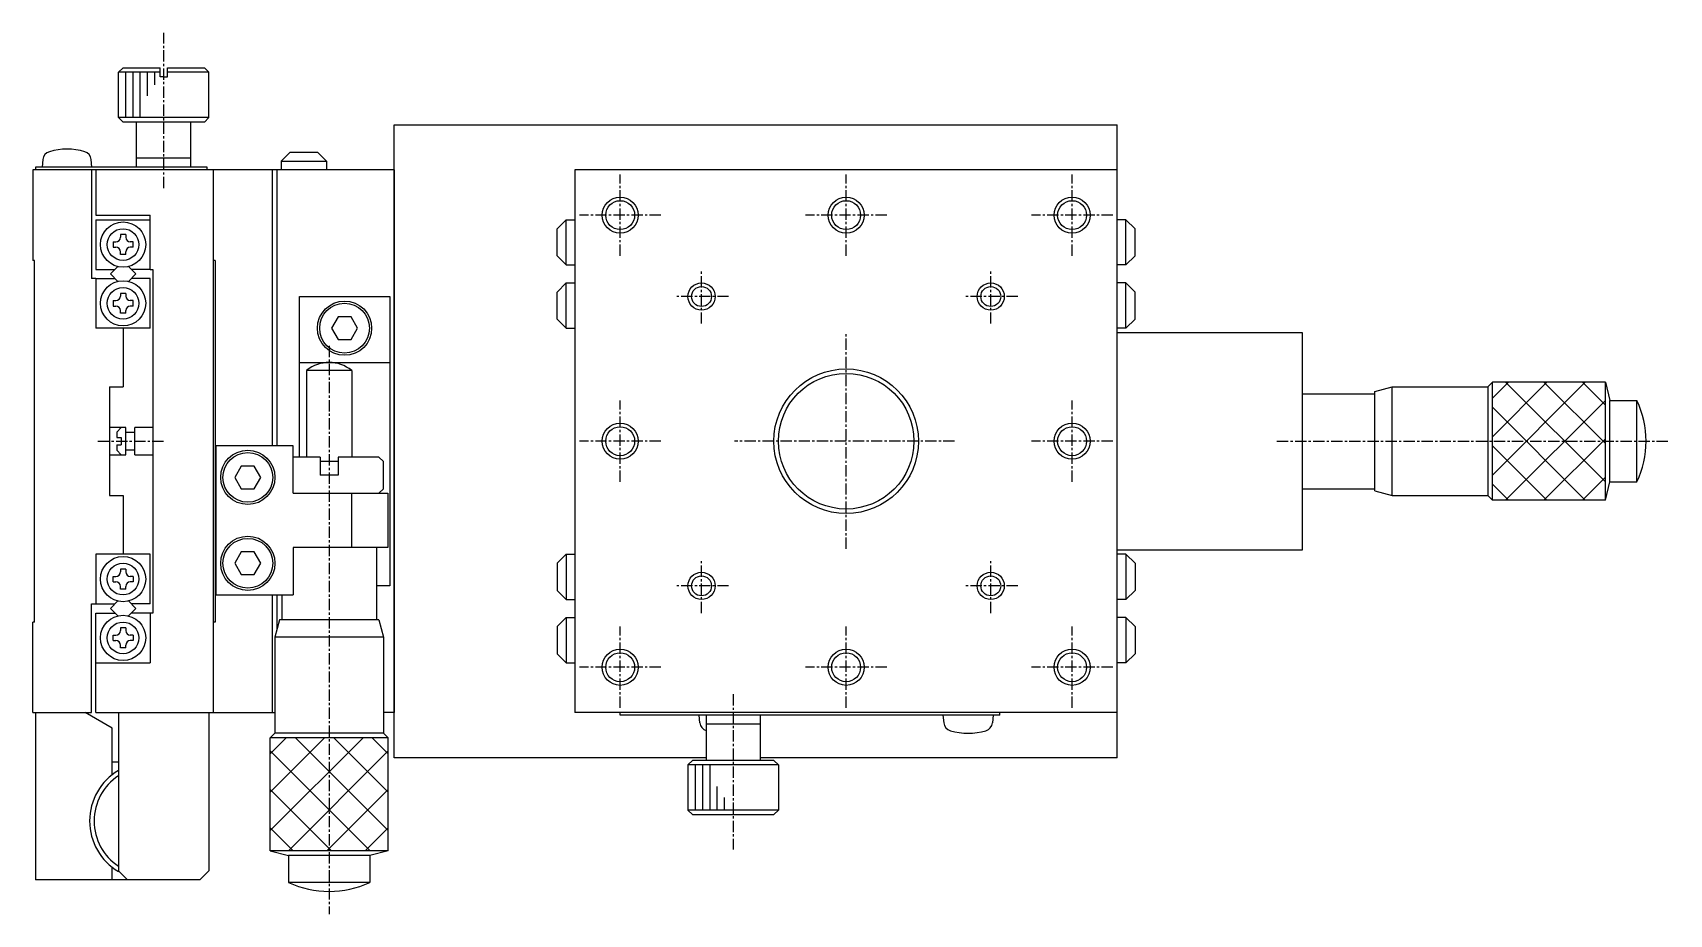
# Model space of a CAD drawing. Extents: x 12 to 547, y 6 to 541.
# Drawn here: x 12.5 to 193.6, y 231.4 to 328.9 of the extents above; entities that cross this region are included whole.
import ezdxf

# ---------------------------------------------------------------- set-up
doc = ezdxf.new("R2010")
doc.units = 0
doc.linetypes.add('CENTER', pattern=[2, 1.25, -0.25, 0.25, -0.25])
doc.layers.get('0').update_dxf_attribs({"linetype": 'CONTINUOUS'})
doc.layers.add('CENTER', color=1, linetype='CENTER')

msp = doc.modelspace()

# ---------------------------------------------------------------- linework, layer by layer
at = {"color": 7, "linetype": 'CONTINUOUS'}
for p, q in [((21.98, 324.56), (22.48, 325.06)), ((26.58, 324.56), (21.98, 324.56)), ((21.98, 319.56), (21.98, 324.56)), ((22.48, 325.06), (26.58, 325.06)), ((26.58, 324.06), (26.58, 325.06)), ((27.38, 325.06), (31.48, 325.06)), ((27.38, 324.06), (27.38, 325.06)), ((31.98, 324.56), (27.38, 324.56)), ((31.48, 325.06), (31.98, 324.56)), ((31.98, 319.56), (31.98, 324.56)), ((26.98, 324.06), (26.58, 324.06)), ((26.98, 324.06), (27.38, 324.06)), ((31.98, 319.56), (21.98, 319.56)), ((22.48, 319.06), (21.98, 319.56)), ((31.48, 319.06), (22.48, 319.06)), ((23.98, 314.06), (23.98, 319.06)), ((29.98, 314.06), (29.98, 319.06)), ((31.98, 319.56), (31.48, 319.06)), ((52.48, 318.76), (132.48, 318.76)), ((52.48, 248.76), (52.48, 318.76)), ((132.48, 248.76), (132.48, 318.76)), ((29.98, 315.06), (23.98, 315.06)), ((40.98, 315.72), (39.98, 314.72)), ((40.98, 315.72), (43.98, 315.72)), ((43.98, 315.72), (44.98, 314.72)), ((52.48, 313.76), (12.48, 313.76)), ((12.48, 313.76), (12.48, 303.76)), ((12.78, 314.06), (12.78, 313.76)), ((31.78, 314.06), (12.78, 314.06)), ((13.61, 314.91), (13.53, 314.06)), ((19.03, 314.06), (18.96, 314.91)), ((18.98, 313.76), (18.98, 301.76)), ((19.48, 313.76), (19.48, 308.76)), ((31.78, 313.76), (31.78, 314.06)), ((32.48, 253.76), (32.48, 313.76)), ((38.98, 313.76), (38.98, 283.26)), ((39.48, 313.76), (39.48, 283.26)), ((39.98, 314.72), (44.98, 314.72)), ((39.98, 314.72), (39.98, 313.76)), ((44.98, 314.72), (44.98, 313.76)), ((52.48, 313.76), (52.48, 253.76)), ((132.48, 313.76), (72.48, 313.76)), ((72.48, 313.76), (72.48, 253.76)), ((19.48, 308.76), (25.48, 308.76)), ((19.48, 308.26), (19.48, 302.76)), ((19.48, 308.26), (25.48, 308.26)), ((25.48, 302.76), (25.48, 308.76)), ((70.52, 307.26), (71.52, 308.26)), ((71.52, 303.26), (71.52, 308.26)), ((71.52, 308.26), (72.48, 308.26)), ((133.44, 308.26), (132.48, 308.26)), ((134.44, 307.26), (133.44, 308.26)), ((133.44, 303.26), (133.44, 308.26)), ((22.78, 306.61), (22.18, 306.61)), ((22.18, 306.61), (22.18, 306.31)), ((22.78, 306.61), (22.78, 306.31)), ((70.52, 304.26), (70.52, 307.26)), ((134.44, 304.26), (134.44, 307.26)), ((21.38, 305.81), (21.38, 305.21)), ((21.38, 305.81), (21.68, 305.81)), ((21.38, 305.21), (21.68, 305.21)), ((22.18, 304.41), (22.18, 304.71)), ((22.78, 304.41), (22.18, 304.41)), ((22.78, 304.41), (22.78, 304.71)), ((23.58, 305.81), (23.28, 305.81)), ((23.58, 305.21), (23.28, 305.21)), ((23.58, 305.21), (23.58, 305.81)), ((70.52, 304.26), (71.52, 303.26)), ((134.44, 304.26), (133.44, 303.26)), ((12.68, 303.76), (12.48, 303.76)), ((12.68, 263.76), (12.68, 303.76)), ((19.48, 302.76), (21.57, 302.76)), ((21.89, 303.09), (21.07, 302.26)), ((23.08, 303.09), (23.9, 302.26)), ((25.48, 302.76), (23.4, 302.76)), ((25.48, 302.76), (25.78, 302.76)), ((25.78, 302.76), (25.78, 264.76)), ((32.68, 303.76), (32.48, 303.76)), ((32.68, 303.76), (32.68, 263.76)), ((71.52, 303.26), (72.48, 303.26)), ((133.44, 303.26), (132.48, 303.26)), ((19.48, 301.76), (18.98, 301.76)), ((19.48, 301.76), (21.57, 301.76)), ((19.48, 301.76), (19.48, 296.26)), ((21.07, 302.26), (21.89, 301.44)), ((23.9, 302.26), (23.08, 301.44)), ((25.48, 301.76), (23.4, 301.76)), ((25.48, 296.26), (25.48, 301.76)), ((70.52, 300.26), (71.52, 301.26)), ((71.52, 296.26), (71.52, 301.26)), ((71.52, 301.26), (72.48, 301.26)), ((133.44, 301.26), (132.48, 301.26)), ((134.44, 300.26), (133.44, 301.26)), ((133.44, 296.26), (133.44, 301.26)), ((21.38, 299.31), (21.38, 298.71)), ((21.38, 299.31), (21.68, 299.31)), ((22.78, 300.11), (22.18, 300.11)), ((22.18, 300.11), (22.18, 299.81)), ((22.78, 300.11), (22.78, 299.81)), ((23.58, 299.31), (23.28, 299.31)), ((23.58, 298.71), (23.58, 299.31)), ((41.98, 282.01), (41.98, 299.76)), ((41.98, 299.76), (51.98, 299.76)), ((51.98, 299.76), (51.98, 267.76)), ((70.52, 297.26), (70.52, 300.26)), ((134.44, 297.26), (134.44, 300.26)), ((21.38, 298.71), (21.68, 298.71)), ((22.18, 297.91), (22.18, 298.21)), ((22.78, 297.91), (22.18, 297.91)), ((22.78, 297.91), (22.78, 298.21)), ((23.58, 298.71), (23.28, 298.71)), ((46.26, 297.51), (45.54, 296.26)), ((47.7, 297.51), (46.26, 297.51)), ((48.43, 296.26), (47.7, 297.51)), ((70.52, 297.26), (71.52, 296.26)), ((134.44, 297.26), (133.44, 296.26)), ((25.48, 296.26), (19.48, 296.26)), ((22.48, 296.26), (22.48, 289.76)), ((45.54, 296.26), (46.26, 295.01)), ((47.7, 295.01), (48.43, 296.26)), ((71.52, 296.26), (72.48, 296.26)), ((133.44, 296.26), (132.48, 296.26)), ((152.98, 295.76), (132.48, 295.76)), ((152.98, 271.76), (152.98, 295.76)), ((46.26, 295.01), (47.7, 295.01)), ((41.98, 292.46), (51.98, 292.46)), ((47.78, 291.59), (42.78, 291.59)), ((42.78, 291.59), (42.78, 282.01)), ((47.78, 291.59), (47.78, 282.01)), ((20.98, 289.76), (22.48, 289.76)), ((20.98, 289.76), (20.98, 277.76)), ((160.98, 289.26), (162.91, 289.78)), ((162.91, 289.78), (173.48, 289.78)), ((162.91, 277.75), (162.91, 289.75)), ((173.98, 290.28), (173.48, 289.78)), ((173.48, 289.78), (173.48, 277.75)), ((173.98, 277.25), (173.98, 290.28)), ((186.48, 290.28), (173.98, 290.28)), ((186.48, 277.25), (186.48, 290.28)), ((186.48, 290.28), (186.98, 288.26)), ((152.98, 289.01), (160.98, 289.01)), ((160.98, 278.26), (160.98, 289.26)), ((186.98, 279.26), (186.98, 288.26)), ((186.98, 288.26), (189.98, 288.26)), ((189.98, 279.26), (189.98, 288.26)), ((22.78, 285.26), (20.98, 285.26)), ((21.78, 284.76), (22.28, 285.26)), ((21.78, 284.76), (21.78, 284.16)), ((22.78, 282.26), (22.78, 285.26)), ((22.78, 284.76), (23.78, 284.76)), ((23.78, 282.26), (23.78, 285.26)), ((25.78, 285.26), (23.78, 285.26)), ((21.78, 284.16), (22.28, 284.16)), ((21.78, 283.36), (21.78, 282.76)), ((21.78, 283.36), (22.28, 283.36)), ((21.78, 282.76), (22.28, 282.26)), ((22.28, 284.16), (22.28, 283.36)), ((23.78, 282.76), (22.78, 282.76)), ((41.28, 283.26), (32.78, 283.26)), ((32.78, 266.76), (32.78, 283.26)), ((41.28, 278.01), (41.28, 283.26)), ((20.98, 282.26), (22.78, 282.26)), ((23.78, 282.26), (25.78, 282.26)), ((35.56, 281.01), (34.84, 279.76)), ((37, 281.01), (35.56, 281.01)), ((37.73, 279.76), (37, 281.01)), ((44.28, 282.01), (41.28, 282.01)), ((44.28, 282.01), (44.28, 280.01)), ((46.28, 281.51), (44.28, 281.51)), ((50.78, 282.01), (46.28, 282.01)), ((46.28, 282.01), (46.28, 280.01)), ((50.78, 282.01), (51.28, 281.51)), ((51.28, 278.51), (51.28, 281.51)), ((34.84, 279.76), (35.56, 278.51)), ((37, 278.51), (37.73, 279.76)), ((46.28, 280.01), (44.28, 280.01)), ((186.48, 277.25), (186.98, 279.26)), ((186.98, 279.26), (189.98, 279.26)), ((20.98, 277.76), (22.48, 277.76)), ((22.48, 277.76), (22.48, 271.26)), ((35.56, 278.51), (37, 278.51)), ((41.28, 278.01), (51.78, 278.01)), ((47.78, 272.01), (47.78, 278.01)), ((51.28, 278.51), (50.78, 278.01)), ((51.78, 278.01), (51.78, 272.01)), ((152.98, 278.51), (160.98, 278.51)), ((160.98, 278.26), (162.91, 277.75)), ((162.91, 277.75), (173.48, 277.75)), ((173.98, 277.25), (173.48, 277.75)), ((186.48, 277.25), (173.98, 277.25)), ((41.28, 272.01), (41.28, 266.76)), ((51.78, 272.01), (41.28, 272.01)), ((50.53, 272.01), (50.53, 264.01)), ((132.48, 271.76), (152.98, 271.76)), ((19.48, 271.26), (19.48, 265.76)), ((25.48, 271.26), (19.48, 271.26)), ((25.48, 265.76), (25.48, 271.26)), ((35.56, 271.51), (34.84, 270.26)), ((34.84, 270.26), (35.56, 269.01)), ((37, 271.51), (35.56, 271.51)), ((37.73, 270.26), (37, 271.51)), ((37, 269.01), (37.73, 270.26)), ((70.52, 270.26), (71.52, 271.26)), ((70.52, 270.26), (70.52, 267.26)), ((71.52, 271.26), (71.52, 266.26)), ((71.52, 271.26), (72.48, 271.26)), ((133.44, 271.26), (132.48, 271.26)), ((134.44, 270.26), (133.44, 271.26)), ((133.44, 271.26), (133.44, 266.26)), ((134.44, 270.26), (134.44, 267.26)), ((21.38, 268.21), (21.38, 268.81)), ((21.38, 268.81), (21.68, 268.81)), ((21.38, 268.21), (21.68, 268.21)), ((22.78, 269.61), (22.18, 269.61)), ((22.18, 269.61), (22.18, 269.31)), ((22.78, 269.61), (22.78, 269.31)), ((23.58, 268.81), (23.28, 268.81)), ((23.58, 268.21), (23.28, 268.21)), ((23.58, 268.81), (23.58, 268.21)), ((35.56, 269.01), (37, 269.01)), ((22.18, 267.41), (22.18, 267.71)), ((22.78, 267.41), (22.18, 267.41)), ((22.78, 267.41), (22.78, 267.71)), ((32.78, 266.76), (41.28, 266.76)), ((38.98, 266.76), (38.98, 253.76)), ((39.48, 266.76), (39.48, 262.89)), ((40.03, 266.76), (40.03, 264.01)), ((51.98, 267.76), (50.53, 267.76)), ((70.52, 267.26), (71.52, 266.26)), ((71.52, 266.26), (72.48, 266.26)), ((133.44, 266.26), (132.48, 266.26)), ((134.44, 267.26), (133.44, 266.26)), ((18.98, 265.76), (19.48, 265.76)), ((18.98, 253.76), (18.98, 265.76)), ((19.48, 265.76), (21.57, 265.76)), ((19.48, 253.76), (19.48, 264.76)), ((19.48, 264.76), (21.57, 264.76)), ((21.07, 265.26), (21.89, 266.09)), ((21.89, 264.44), (21.07, 265.26)), ((23.9, 265.26), (23.08, 266.09)), ((23.08, 264.44), (23.9, 265.26)), ((25.48, 265.76), (23.4, 265.76)), ((25.48, 264.76), (23.4, 264.76)), ((25.78, 264.76), (25.48, 264.76)), ((25.48, 264.76), (25.48, 259.26)), ((12.48, 253.76), (12.48, 263.76)), ((12.68, 263.76), (12.48, 263.76)), ((22.78, 263.11), (22.18, 263.11)), ((22.18, 263.11), (22.18, 262.81)), ((22.78, 263.11), (22.78, 262.81)), ((32.68, 263.76), (32.48, 263.76)), ((39.78, 264.01), (39.26, 262.08)), ((50.78, 264.01), (39.78, 264.01)), ((50.78, 264.01), (51.3, 262.08)), ((70.52, 263.26), (71.52, 264.26)), ((70.52, 263.26), (70.52, 260.26)), ((71.52, 264.26), (71.52, 259.26)), ((71.52, 264.26), (72.48, 264.26)), ((133.44, 264.26), (132.48, 264.26)), ((134.44, 263.26), (133.44, 264.26)), ((133.44, 264.26), (133.44, 259.26)), ((134.44, 263.26), (134.44, 260.26)), ((21.38, 261.71), (21.38, 262.31)), ((21.38, 262.31), (21.68, 262.31)), ((21.38, 261.71), (21.68, 261.71)), ((22.18, 260.91), (22.18, 261.21)), ((22.78, 260.91), (22.18, 260.91)), ((22.78, 260.91), (22.78, 261.21)), ((23.58, 262.31), (23.28, 262.31)), ((23.58, 261.71), (23.28, 261.71)), ((23.58, 262.31), (23.58, 261.71)), ((39.26, 262.08), (39.26, 251.46)), ((51.3, 262.08), (39.3, 262.08)), ((51.3, 262.08), (51.3, 251.46)), ((19.48, 259.26), (25.48, 259.26)), ((70.52, 260.26), (71.52, 259.26)), ((71.52, 259.26), (72.48, 259.26)), ((133.44, 259.26), (132.48, 259.26)), ((134.44, 260.26), (133.44, 259.26)), ((12.48, 253.76), (18.98, 253.76)), ((12.78, 253.76), (12.78, 235.26)), ((21.28, 252.03), (18.28, 253.76)), ((19.48, 253.76), (39.26, 253.76)), ((21.98, 253.76), (21.98, 236.26)), ((31.98, 253.76), (31.98, 236.26)), ((52.48, 253.76), (51.3, 253.76)), ((132.48, 253.76), (72.48, 253.76)), ((77.48, 253.46), (77.48, 253.76)), ((119.48, 253.46), (119.48, 253.76)), ((21.28, 246.89), (21.28, 252.03)), ((119.48, 253.46), (77.48, 253.46)), ((86.31, 252.62), (86.23, 253.46)), ((86.98, 253.46), (86.98, 248.46)), ((92.98, 252.46), (86.98, 252.46)), ((92.98, 253.46), (92.98, 248.46)), ((113.31, 252.62), (113.23, 253.46)), ((118.73, 253.46), (118.66, 252.62)), ((38.76, 250.96), (39.26, 251.46)), ((51.8, 250.96), (38.76, 250.96)), ((38.76, 238.46), (38.76, 250.96)), ((51.3, 251.46), (39.26, 251.46)), ((51.8, 250.96), (51.3, 251.46)), ((51.8, 238.46), (51.8, 250.96)), ((21.98, 248.26), (21.28, 248.26)), ((86.98, 248.76), (52.48, 248.76)), ((85.48, 248.46), (84.98, 247.96)), ((94.48, 248.46), (85.48, 248.46)), ((132.48, 248.76), (92.98, 248.76)), ((94.98, 247.96), (94.48, 248.46)), ((94.98, 247.96), (84.98, 247.96)), ((84.98, 247.96), (84.98, 242.96)), ((94.98, 247.96), (94.98, 242.96)), ((94.98, 242.96), (84.98, 242.96)), ((84.98, 242.96), (85.48, 242.46)), ((94.48, 242.46), (94.98, 242.96)), ((85.48, 242.46), (94.48, 242.46)), ((51.8, 238.46), (38.76, 238.46)), ((38.76, 238.46), (40.78, 237.96)), ((49.78, 237.96), (40.78, 237.96)), ((40.78, 237.96), (40.78, 234.96)), ((51.8, 238.46), (49.78, 237.96)), ((49.78, 237.96), (49.78, 234.96)), ((21.28, 235.26), (21.28, 236.64)), ((22.98, 235.26), (21.98, 236.26)), ((31.98, 236.26), (30.98, 235.26)), ((30.98, 235.26), (12.78, 235.26)), ((49.78, 234.96), (40.78, 234.96))]:
    msp.add_line(p, q, dxfattribs=at)
at = {"color": 3, "linetype": 'CONTINUOUS'}
for p, q in [((22.78, 319.56), (22.78, 324.56)), ((23.58, 319.56), (23.58, 324.56)), ((24.38, 319.56), (24.38, 324.56)), ((25.18, 321.94), (25.18, 324.56)), ((25.98, 323.16), (25.98, 324.56)), ((184.24, 290.28), (173.98, 280.02)), ((180, 290.28), (173.98, 284.26)), ((175.76, 290.28), (173.98, 288.51)), ((175.45, 290.28), (186.48, 279.25)), ((179.69, 290.28), (186.48, 283.49)), ((183.94, 290.28), (186.48, 287.73)), ((186.48, 288.28), (175.45, 277.25)), ((173.98, 287.51), (184.24, 277.25)), ((173.98, 283.26), (180, 277.25)), ((186.48, 284.04), (179.69, 277.25)), ((173.98, 279.02), (175.76, 277.25)), ((186.48, 279.79), (183.94, 277.25)), ((38.76, 240.7), (49.03, 250.96)), ((38.76, 244.95), (44.78, 250.96)), ((38.76, 249.19), (40.54, 250.96)), ((41.54, 250.96), (51.8, 240.7)), ((45.78, 250.96), (51.8, 244.95)), ((50.03, 250.96), (51.8, 249.19)), ((38.76, 249.5), (49.8, 238.46)), ((40.77, 238.46), (51.8, 249.5)), ((85.78, 247.96), (85.78, 242.96)), ((86.58, 247.96), (86.58, 242.96)), ((87.38, 247.96), (87.38, 242.96)), ((38.76, 245.25), (45.55, 238.46)), ((45.01, 238.46), (51.8, 245.25)), ((88.18, 245.59), (88.18, 242.96)), ((88.98, 244.37), (88.98, 242.96)), ((38.76, 241.01), (41.31, 238.46)), ((49.25, 238.46), (51.8, 241.01))]:
    msp.add_line(p, q, dxfattribs=at)
for centre, radius in [((77.48, 308.76), 2), ((102.48, 308.76), 2), ((127.48, 308.76), 2), ((86.48, 299.76), 1.5), ((118.48, 299.76), 1.5), ((102.48, 283.76), 8), ((77.48, 283.76), 2), ((127.48, 283.76), 2), ((86.48, 267.76), 1.5), ((118.48, 267.76), 1.5), ((77.48, 258.76), 2), ((102.48, 258.76), 2), ((127.48, 258.76), 2)]:
    msp.add_circle(centre, radius, dxfattribs=at)
at = {"color": 7, "linetype": 'CONTINUOUS'}
for centre, radius in [((77.48, 308.76), 1.6), ((102.48, 308.76), 1.6), ((127.48, 308.76), 1.6), ((22.48, 305.51), 2.5), ((22.48, 305.51), 1.75), ((22.48, 299.01), 2.5), ((22.48, 299.01), 1.75), ((86.48, 299.76), 1.1), ((118.48, 299.76), 1.1), ((46.98, 296.26), 3), ((46.98, 296.26), 2.75), ((102.48, 283.76), 7.5), ((77.48, 283.76), 1.6), ((127.48, 283.76), 1.6), ((36.28, 279.76), 3), ((36.28, 279.76), 2.75), ((36.28, 270.26), 3), ((36.28, 270.26), 2.75), ((22.48, 268.51), 2.5), ((22.48, 268.51), 1.75), ((86.48, 267.76), 1.1), ((118.48, 267.76), 1.1), ((22.48, 262.01), 2.5), ((22.48, 262.01), 1.75), ((77.48, 258.76), 1.6), ((102.48, 258.76), 1.6), ((127.48, 258.76), 1.6)]:
    msp.add_circle(centre, radius, dxfattribs=at)
for centre, radius, start, end in [((14.6, 314.82), 1, 106.257, 175), ((16.28, 309.06), 7, 73.743, 106.257), ((17.96, 314.82), 1, 5, 73.743), ((21.68, 306.31), 0.5, 270, 0), ((23.28, 306.31), 0.5, 180, 270), ((21.68, 304.71), 0.5, 0, 90), ((23.28, 304.71), 0.5, 90, 180), ((21.68, 299.81), 0.5, 270, 0), ((23.28, 299.81), 0.5, 180, 270), ((21.68, 298.21), 0.5, 0, 90), ((23.28, 298.21), 0.5, 90, 180), ((45.28, 288.46), 4, 51.2775, 128.6822), ((180.36, 283.76), 10.62, 334.9423, 25.0577), ((21.68, 269.31), 0.5, 270, 0), ((21.68, 267.71), 0.5, 0, 90), ((23.28, 269.31), 0.5, 180, 270), ((23.28, 267.71), 0.5, 90, 180), ((21.68, 262.81), 0.5, 270, 0), ((23.28, 262.81), 0.5, 180, 270), ((21.68, 261.21), 0.5, 0, 90), ((23.28, 261.21), 0.5, 90, 180), ((87.3, 252.7), 1, 185, 251.3178), ((114.3, 252.7), 1, 185, 253.743), ((115.98, 258.46), 7, 253.743, 286.257), ((117.66, 252.7), 1, 286.257, 355), ((25.28, 241.76), 6.5, 120.5102, 239.4898), ((25.28, 241.76), 6, 123.367, 236.633), ((45.28, 244.59), 10.62, 244.9423, 295.0577)]:
    msp.add_arc(centre, radius, start, end, dxfattribs=at)
at = {"layer": 'CENTER', "color": 1, "linetype": 'CENTER'}
for p, q in [((26.98, 311.74), (26.98, 328.93)), ((77.48, 304.26), (77.48, 313.26)), ((102.48, 304.26), (102.48, 313.26)), ((127.48, 304.26), (127.48, 313.26)), ((81.98, 308.76), (72.98, 308.76)), ((106.98, 308.76), (97.98, 308.76)), ((131.98, 308.76), (122.98, 308.76)), ((86.48, 296.76), (86.48, 302.76)), ((118.48, 296.76), (118.48, 302.76)), ((89.48, 299.76), (83.48, 299.76)), ((121.48, 299.76), (115.48, 299.76)), ((102.48, 271.85), (102.48, 295.76)), ((45.28, 294.31), (45.28, 231.45)), ((77.48, 279.26), (77.48, 288.26)), ((127.48, 279.26), (127.48, 288.26)), ((19.7, 283.76), (27.02, 283.76)), ((81.98, 283.76), (72.98, 283.76)), ((114.48, 283.76), (90.11, 283.76)), ((131.98, 283.76), (122.98, 283.76)), ((150.15, 283.76), (193.55, 283.76)), ((86.48, 264.76), (86.48, 270.76)), ((118.48, 264.76), (118.48, 270.76)), ((89.48, 267.76), (83.48, 267.76)), ((121.48, 267.76), (115.48, 267.76)), ((77.48, 254.26), (77.48, 263.26)), ((102.48, 254.26), (102.48, 263.26)), ((127.48, 254.26), (127.48, 263.26)), ((81.98, 258.76), (72.98, 258.76)), ((106.98, 258.76), (97.98, 258.76)), ((131.98, 258.76), (122.98, 258.76)), ((89.98, 255.79), (89.98, 238.6))]:
    msp.add_line(p, q, dxfattribs=at)

doc.saveas('drawing.dxf')
